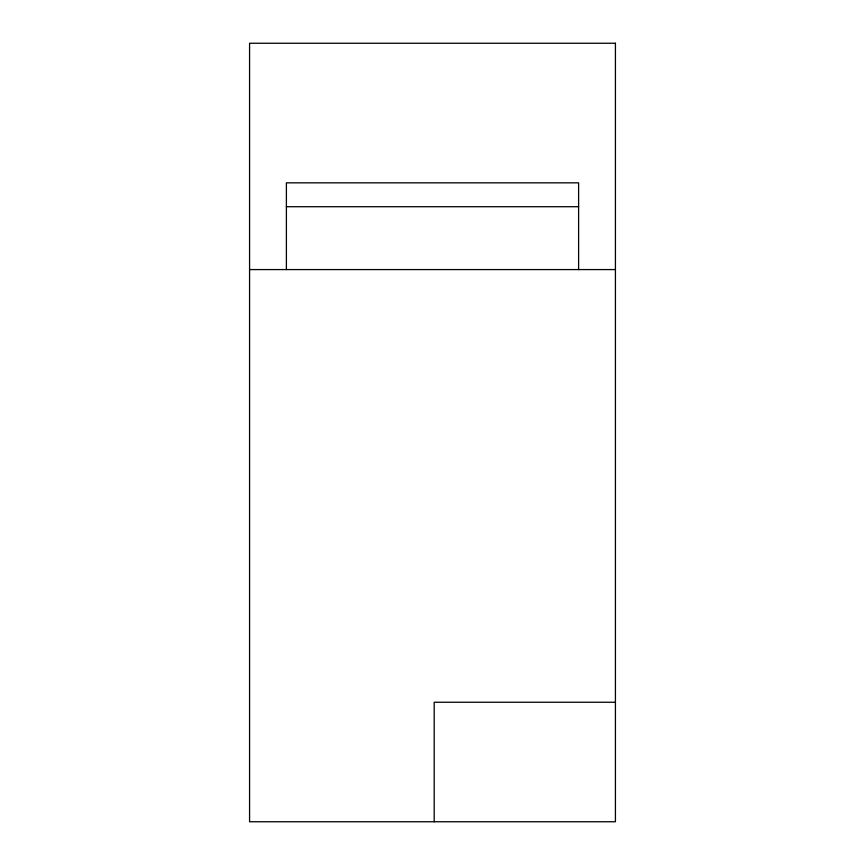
<?xml version="1.0" encoding="UTF-8"?>
<svg xmlns="http://www.w3.org/2000/svg" width="865" height="865" viewBox="0 0 865 865"><rect width="100%" height="100%" fill="white"/><g stroke="black" fill="none" stroke-linecap="round" stroke-linejoin="round"><path stroke-width="1.3" d="M286.391 206.713L578.609 206.713M249.574 269.577L615.426 269.577M615.426 702.25L434.198 702.25L434.198 821.75M578.609 269.577L578.609 182.839L286.391 182.839L286.391 269.577M615.426 43.25L249.574 43.25L249.574 821.75L615.426 821.75L615.426 43.25"/></g></svg>
